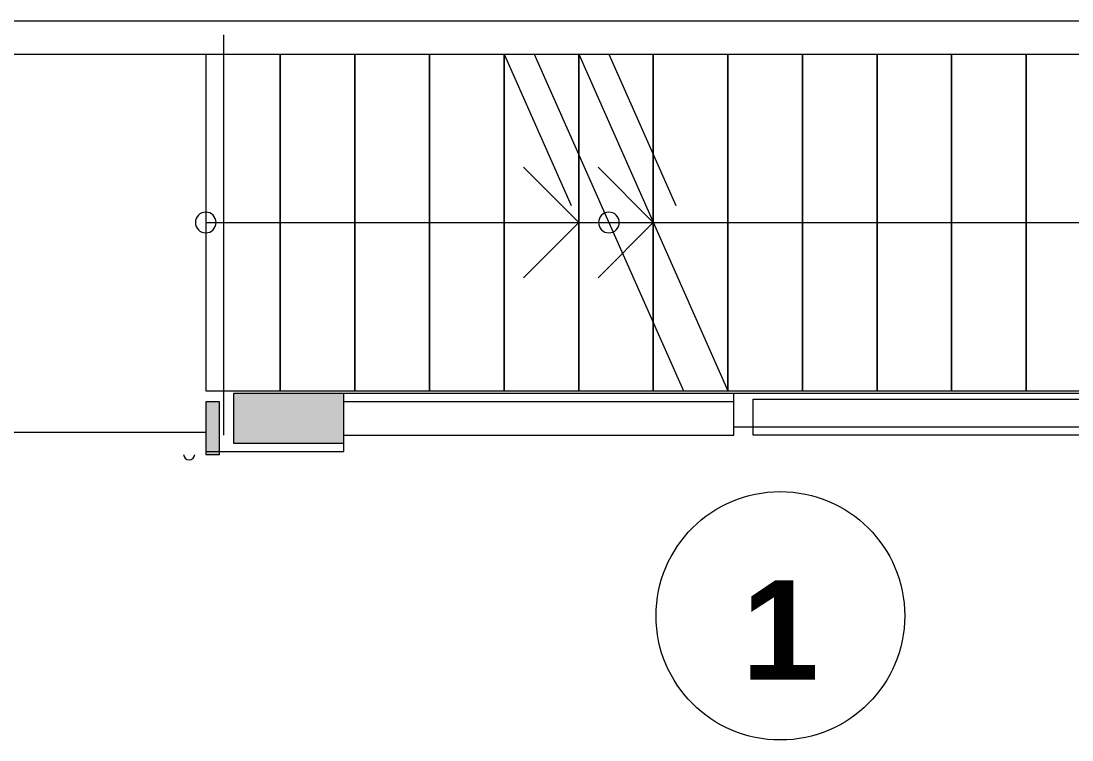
# Model space of a CAD drawing. Header units: metres. Extents: x -3 to 205, y -18 to 45.
# Drawn here: x 173.106 to 176.91, y 16.388 to 18.993 of the extents above; entities that cross this region are included whole.
import ezdxf

# ---------------------------------------------------------------- set-up
doc = ezdxf.new("R2010")
doc.units = ezdxf.units.M
doc.header["$MEASUREMENT"] = 0
doc.set_wipeout_variables(frame=1)
doc.linetypes.add('Grenzlinie', pattern=[0.008, 0.003, -0.005])
doc.linetypes.add('Wipeout_Contour', pattern=[1, 0, -1])
for name, color, linetype in [('140 Brüstung', 7, 'Continuous'), ('150 Stütze', 7, 'Continuous'), ('410 Treppe', 7, 'Continuous'), ('815 Raumbegrenzung', 7, 'Continuous'), ('905 VP Beschriftung Übersicht.Übersicht', 7, 'Continuous')]:
    doc.layers.add(name, color=color, linetype=linetype)
doc.styles.add('ERSTELLTER_STIL_10', font='arial.ttf')

# ---------------------------------------------------------------- blocks, each defined once
blk = doc.blocks.new('Decke_12_1', base_point=(173.7742, 17.6133))
at = {"layer": '140 Brüstung', "linetype": 'Continuous', "lineweight": 0, "true_color": 0x000000}
blk.add_hatch(color=18, dxfattribs=at).paths.add_polyline_path([(173.7742, 17.6133), (173.7742, 17.4233), (173.8242, 17.4233), (173.8242, 17.6133)])
at = {"layer": '140 Brüstung', "color": 255, "linetype": 'Grenzlinie', "lineweight": 0, "ltscale": 200, "flags": 128}
blk.add_lwpolyline([(173.7742, 17.6133), (173.7742, 17.4233), (173.8242, 17.4233), (173.8242, 17.6133)], close=True, dxfattribs=at)
blk = doc.blocks.new('Treppe_1_1', base_point=(166.9792, 39.9833))
at = {"layer": '410 Treppe', "color": 7, "linetype": 'Grenzlinie', "lineweight": 18, "ltscale": 200}
for p, q in [((173.7742, 18.8733), (173.7742, 17.6533)), ((174.8542, 18.8733), (173.7742, 18.8733)), ((174.8542, 18.8733), (175.3942, 17.6533)), ((173.7742, 17.6533), (175.3942, 17.6533))]:
    blk.add_line(p, q, dxfattribs=at)
at = {"layer": '410 Treppe', "color": 7, "linetype": 'Continuous', "lineweight": 18}
for p, q in [((175.1242, 18.8733), (174.9636, 18.8733)), ((174.9636, 18.8733), (175.5036, 17.6533)), ((175.1242, 18.5104), (175.1242, 18.8733)), ((175.3942, 18.8733), (175.1242, 18.8733)), ((175.1242, 18.8733), (175.1242, 18.5104)), ((175.3942, 17.9004), (175.3942, 18.8733)), ((175.6642, 18.8733), (175.3942, 18.8733)), ((175.3942, 18.8733), (175.3942, 17.9004)), ((175.6642, 17.6533), (175.6642, 18.8733)), ((175.9342, 18.8733), (175.6642, 18.8733)), ((175.6642, 18.8733), (175.6642, 17.6533)), ((175.9342, 17.6533), (175.9342, 18.8733)), ((176.2042, 18.8733), (175.9342, 18.8733)), ((175.9342, 18.8733), (175.9342, 17.6533)), ((176.2042, 17.6533), (176.2042, 18.8733)), ((176.4742, 18.8733), (176.2042, 18.8733)), ((176.2042, 18.8733), (176.2042, 17.6533)), ((176.4742, 17.6533), (176.4742, 18.8733)), ((176.7442, 18.8733), (176.4742, 18.8733)), ((176.4742, 18.8733), (176.4742, 17.6533)), ((176.7442, 17.6533), (176.7442, 18.8733)), ((177.0142, 18.8733), (176.7442, 18.8733)), ((176.7442, 18.8733), (176.7442, 17.6533)), ((175.5036, 17.6533), (175.6642, 17.6533)), ((175.6642, 17.6533), (175.9342, 17.6533)), ((175.9342, 17.6533), (176.2042, 17.6533)), ((176.2042, 17.6533), (176.4742, 17.6533)), ((176.4742, 17.6533), (176.7442, 17.6533)), ((176.7442, 17.6533), (177.0142, 17.6533))]:
    blk.add_line(p, q, dxfattribs=at)
at = {"layer": '410 Treppe', "color": 7, "linetype": 'Grenzlinie', "lineweight": 13, "ltscale": 200}
for p, q in [((175.1242, 18.2633), (174.9242, 18.4633)), ((173.7742, 18.2633), (174.0442, 18.2633)), ((174.0442, 18.2633), (175.1242, 18.2633)), ((174.9242, 18.0633), (175.1242, 18.2633))]:
    blk.add_line(p, q, dxfattribs=at)
at = {"layer": '410 Treppe', "color": 7, "linetype": 'Continuous', "lineweight": 13}
blk.add_line((175.2336, 18.2633), (177.5542, 18.2633), dxfattribs=at)
at = {"layer": '410 Treppe', "color": 7, "linetype": 'Continuous', "lineweight": 13, "flags": 128}
blk.add_lwpolyline([(175.2336, 18.2258, 1), (175.2336, 18.3008, 1)], format="xyb", close=True, dxfattribs=at)
blk = doc.blocks.new('Treppe_2_1', base_point=(166.9792, 39.9833))
at = {"layer": '410 Treppe', "color": 7, "linetype": 'Continuous', "lineweight": 18}
for p, q in [((174.0442, 18.8733), (173.7742, 18.8733)), ((173.7742, 18.8733), (173.7742, 17.6533)), ((174.0442, 17.6533), (174.0442, 18.8733)), ((174.3142, 18.8733), (174.0442, 18.8733)), ((174.0442, 18.8733), (174.0442, 17.6533)), ((174.3142, 17.6533), (174.3142, 18.8733)), ((174.5842, 18.8733), (174.3142, 18.8733)), ((174.3142, 18.8733), (174.3142, 17.6533)), ((174.5842, 17.6533), (174.5842, 18.8733)), ((174.8542, 18.8733), (174.5842, 18.8733)), ((174.5842, 18.8733), (174.5842, 17.6533)), ((174.8542, 17.6533), (174.8542, 18.8733)), ((175.1242, 18.8733), (174.8542, 18.8733)), ((174.8542, 18.8733), (174.8542, 17.6533)), ((175.1242, 17.6533), (175.1242, 18.8733)), ((175.1242, 18.8733), (175.1242, 17.6533)), ((175.1242, 18.8733), (175.6642, 17.6533)), ((175.3942, 17.6533), (175.3942, 18.2633)), ((175.3942, 18.2633), (175.3942, 17.6533)), ((173.7742, 17.6533), (174.0442, 17.6533)), ((174.0442, 17.6533), (174.3142, 17.6533)), ((174.3142, 17.6533), (174.5842, 17.6533)), ((174.5842, 17.6533), (174.8542, 17.6533)), ((174.8542, 17.6533), (175.1242, 17.6533)), ((175.1242, 17.6533), (175.3942, 17.6533)), ((175.3942, 17.6533), (175.6642, 17.6533))]:
    blk.add_line(p, q, dxfattribs=at)
at = {"layer": '410 Treppe', "color": 7, "linetype": 'Grenzlinie', "lineweight": 18, "ltscale": 200}
for p, q in [((177.8242, 18.8733), (175.2336, 18.8733)), ((175.2336, 18.8733), (175.7736, 17.6533)), ((175.7736, 17.6533), (177.8242, 17.6533))]:
    blk.add_line(p, q, dxfattribs=at)
at = {"layer": '410 Treppe', "color": 7, "linetype": 'Continuous', "lineweight": 13}
for p, q in [((175.3942, 18.2633), (175.1942, 18.4633)), ((173.7742, 18.2633), (174.0442, 18.2633)), ((174.0442, 18.2633), (175.3942, 18.2633)), ((175.1942, 18.0633), (175.3942, 18.2633))]:
    blk.add_line(p, q, dxfattribs=at)
at = {"layer": '410 Treppe', "color": 7, "linetype": 'Grenzlinie', "lineweight": 13, "ltscale": 200}
blk.add_line((175.5036, 18.2633), (177.5542, 18.2633), dxfattribs=at)
at = {"layer": '410 Treppe', "color": 7, "linetype": 'Continuous', "lineweight": 13, "flags": 128}
blk.add_lwpolyline([(173.7742, 18.2258, 1), (173.7742, 18.3008, 1)], format="xyb", close=True, dxfattribs=at)
blk = doc.blocks.new('Wand_23_1', base_point=(172.4142, 18.9933))
at = {"color": 254, "linetype": 'Wipeout_Contour', "lineweight": 0, "ltscale": 520.909008}
blk.add_wipeout([(172.5342, 18.8733), (172.4142, 18.9933), (172.4142, 18.8733)], dxfattribs=at).dxf.layer = '140 Brüstung'
at = {"color": 254, "linetype": 'Wipeout_Contour', "lineweight": 0, "ltscale": 696.777019}
blk.add_wipeout([(172.5342, 18.8733), (173.7892, 18.8733), (173.7892, 18.9933), (172.5342, 18.9933)], dxfattribs=at).dxf.layer = '140 Brüstung'
at = {"color": 254, "linetype": 'Wipeout_Contour', "lineweight": 0, "ltscale": 520.156477}
blk.add_wipeout([(172.5342, 18.9933), (172.4142, 18.9933), (172.5342, 18.8733)], dxfattribs=at).dxf.layer = '140 Brüstung'
at = {"layer": '140 Brüstung', "color": 7, "linetype": 'Continuous', "lineweight": 18, "flags": 128}
for points in [[(172.4142, 18.9933), (172.4142, 18.8733)], [(173.7892, 18.9933), (172.4142, 18.9933)], [(172.5342, 18.8733), (173.7892, 18.8733)]]:
    blk.add_lwpolyline(points, dxfattribs=at)
blk = doc.blocks.new('Wand_179_1', base_point=(174.2742, 17.5233))
at = {"color": 254, "linetype": 'Wipeout_Contour', "lineweight": 0, "ltscale": 706.706855}
blk.add_wipeout([(174.2742, 17.5233), (177.3242, 17.5233), (177.3242, 17.6433), (174.2742, 17.6433)], dxfattribs=at).dxf.layer = '140 Brüstung'
at = {"layer": '140 Brüstung', "color": 7, "linetype": 'Continuous', "lineweight": 18, "flags": 128}
for points in [[(177.3242, 17.6433), (174.2742, 17.6433)], [(174.2742, 17.5233), (177.3242, 17.5233)]]:
    blk.add_lwpolyline(points, dxfattribs=at)
blk = doc.blocks.new('Wand_180_1', base_point=(174.2742, 17.4933))
at = {"color": 254, "linetype": 'Wipeout_Contour', "lineweight": 0, "ltscale": 703.453226}
blk.add_wipeout([(175.6859, 17.6133), (174.2742, 17.6133), (174.2742, 17.5833), (175.6859, 17.5833)], dxfattribs=at).dxf.layer = '140 Brüstung'
at = {"color": 254, "linetype": 'Wipeout_Contour', "lineweight": 0, "ltscale": 703.417297}
blk.add_wipeout([(174.2742, 17.4933), (175.6859, 17.4933), (175.6859, 17.5233), (174.2742, 17.5233)], dxfattribs=at).dxf.layer = '140 Brüstung'
at = {"layer": '140 Brüstung', "color": 7, "linetype": 'Continuous', "lineweight": 18, "flags": 128}
for points in [[(175.6859, 17.6133), (174.2742, 17.6133)], [(174.2742, 17.4933), (175.6859, 17.4933)]]:
    blk.add_lwpolyline(points, dxfattribs=at)
at = {"color": 254, "linetype": 'Wipeout_Contour', "lineweight": 0, "ltscale": 703.445235}
blk.add_wipeout([(175.6859, 17.5833), (174.2742, 17.5833), (174.2742, 17.5733), (175.6859, 17.5733)], dxfattribs=at).dxf.layer = '140 Brüstung'
at = {"color": 254, "linetype": 'Wipeout_Contour', "lineweight": 0, "ltscale": 703.425274}
blk.add_wipeout([(174.2742, 17.5233), (175.6859, 17.5233), (175.6859, 17.5333), (174.2742, 17.5333)], dxfattribs=at).dxf.layer = '140 Brüstung'
at = {"color": 254, "linetype": 'Wipeout_Contour', "lineweight": 0, "ltscale": 703.435235}
blk.add_wipeout([(174.2742, 17.5333), (175.6859, 17.5333), (175.6859, 17.5733), (174.2742, 17.5733)], dxfattribs=at).dxf.layer = '140 Brüstung'
at = {"layer": '140 Brüstung', "color": 7, "linetype": 'Continuous', "lineweight": 18, "flags": 128}
for points in [[(174.2742, 17.5833), (174.2742, 17.6133)], [(174.2742, 17.5733), (174.2742, 17.5833)], [(175.6859, 17.5833), (175.6859, 17.6133)], [(175.6859, 17.5733), (175.6859, 17.5833)], [(174.2742, 17.5333), (174.2742, 17.5733)], [(175.6859, 17.5333), (175.6859, 17.5733)], [(174.2742, 17.5233), (174.2742, 17.5333)], [(174.2742, 17.4933), (174.2742, 17.5233)], [(175.6859, 17.5233), (175.6859, 17.5333)], [(175.6859, 17.4933), (175.6859, 17.5233)]]:
    blk.add_lwpolyline(points, dxfattribs=at)
blk = doc.blocks.new('Wand_183_1', base_point=(173.7742, 18.9933))
at = {"color": 254, "linetype": 'Wipeout_Contour', "lineweight": 0, "ltscale": 702.691361}
blk.add_wipeout([(175.5142, 18.9933), (173.7742, 18.9933), (173.7742, 18.9633), (175.5142, 18.9633)], dxfattribs=at).dxf.layer = '140 Brüstung'
at = {"color": 254, "linetype": 'Wipeout_Contour', "lineweight": 0, "ltscale": 702.652565}
blk.add_wipeout([(173.7742, 18.8733), (175.5142, 18.8733), (175.5142, 18.9033), (173.7742, 18.9033)], dxfattribs=at).dxf.layer = '140 Brüstung'
at = {"layer": '140 Brüstung', "color": 7, "linetype": 'Continuous', "lineweight": 18, "flags": 128}
for points in [[(175.5142, 18.9933), (173.7742, 18.9933)], [(173.7742, 18.8733), (175.5142, 18.8733)]]:
    blk.add_lwpolyline(points, dxfattribs=at)
at = {"color": 254, "linetype": 'Wipeout_Contour', "lineweight": 0, "ltscale": 702.682734}
blk.add_wipeout([(175.5142, 18.9633), (173.7742, 18.9633), (173.7742, 18.9533), (175.5142, 18.9533)], dxfattribs=at).dxf.layer = '140 Brüstung'
at = {"color": 254, "linetype": 'Wipeout_Contour', "lineweight": 0, "ltscale": 702.66118}
blk.add_wipeout([(173.7742, 18.9033), (175.5142, 18.9033), (175.5142, 18.9133), (173.7742, 18.9133)], dxfattribs=at).dxf.layer = '140 Brüstung'
at = {"color": 254, "linetype": 'Wipeout_Contour', "lineweight": 0, "ltscale": 702.671936}
blk.add_wipeout([(175.5142, 18.9533), (173.7742, 18.9533), (173.7742, 18.9133), (175.5142, 18.9133)], dxfattribs=at).dxf.layer = '140 Brüstung'
blk = doc.blocks.new('Wand_184_1', base_point=(175.5142, 18.9933))
at = {"color": 254, "linetype": 'Wipeout_Contour', "lineweight": 0, "ltscale": 710.744216}
blk.add_wipeout([(177.8242, 18.9933), (175.5142, 18.9933), (175.5142, 18.9633), (177.8242, 18.9633)], dxfattribs=at).dxf.layer = '140 Brüstung'
at = {"color": 254, "linetype": 'Wipeout_Contour', "lineweight": 0, "ltscale": 710.70586}
blk.add_wipeout([(175.5142, 18.8733), (177.8242, 18.8733), (177.8242, 18.9033), (175.5142, 18.9033)], dxfattribs=at).dxf.layer = '140 Brüstung'
at = {"layer": '140 Brüstung', "color": 7, "linetype": 'Continuous', "lineweight": 18, "flags": 128}
for points in [[(177.8242, 18.9933), (175.5142, 18.9933)], [(175.5142, 18.8733), (177.8242, 18.8733)]]:
    blk.add_lwpolyline(points, dxfattribs=at)
at = {"color": 254, "linetype": 'Wipeout_Contour', "lineweight": 0, "ltscale": 710.735686}
blk.add_wipeout([(177.8242, 18.9633), (175.5142, 18.9633), (175.5142, 18.9533), (177.8242, 18.9533)], dxfattribs=at).dxf.layer = '140 Brüstung'
at = {"color": 254, "linetype": 'Wipeout_Contour', "lineweight": 0, "ltscale": 710.714377}
blk.add_wipeout([(175.5142, 18.9033), (177.8242, 18.9033), (177.8242, 18.9133), (175.5142, 18.9133)], dxfattribs=at).dxf.layer = '140 Brüstung'
at = {"color": 254, "linetype": 'Wipeout_Contour', "lineweight": 0, "ltscale": 710.725011}
blk.add_wipeout([(177.8242, 18.9533), (175.5142, 18.9533), (175.5142, 18.9133), (177.8242, 18.9133)], dxfattribs=at).dxf.layer = '140 Brüstung'
at = {"layer": '140 Brüstung', "color": 7, "linetype": 'Continuous', "lineweight": 18, "flags": 128}
for points in [[(177.8242, 18.9933), (177.8242, 18.9633)], [(177.8242, 18.9633), (177.8242, 18.9533)], [(177.8242, 18.9533), (177.8242, 18.9133)], [(177.8242, 18.9133), (177.8242, 18.9033)], [(177.8242, 18.9033), (177.8242, 18.8733)]]:
    blk.add_lwpolyline(points, dxfattribs=at)
blk = doc.blocks.new('Wand_186_1', base_point=(175.6859, 17.5233))
at = {"color": 254, "linetype": 'Wipeout_Contour', "lineweight": 0, "ltscale": 709.534666}
blk.add_wipeout([(177.3242, 17.6433), (175.6859, 17.6433), (175.6859, 17.6133), (177.3242, 17.6133)], dxfattribs=at).dxf.layer = '140 Brüstung'
at = {"color": 254, "linetype": 'Wipeout_Contour', "lineweight": 0, "ltscale": 709.498983}
blk.add_wipeout([(175.6859, 17.5233), (177.3242, 17.5233), (177.3242, 17.5533), (175.6859, 17.5533)], dxfattribs=at).dxf.layer = '140 Brüstung'
at = {"layer": '140 Brüstung', "color": 7, "linetype": 'Continuous', "lineweight": 18, "flags": 128}
for points in [[(177.3242, 17.6433), (175.6859, 17.6433)], [(175.6859, 17.5233), (177.3242, 17.5233)]]:
    blk.add_lwpolyline(points, dxfattribs=at)
at = {"color": 254, "linetype": 'Wipeout_Contour', "lineweight": 0, "ltscale": 709.52673}
blk.add_wipeout([(177.3242, 17.6133), (175.6859, 17.6133), (175.6859, 17.6033), (177.3242, 17.6033)], dxfattribs=at).dxf.layer = '140 Brüstung'
at = {"color": 254, "linetype": 'Wipeout_Contour', "lineweight": 0, "ltscale": 709.506906}
blk.add_wipeout([(175.6859, 17.5533), (177.3242, 17.5533), (177.3242, 17.5633), (175.6859, 17.5633)], dxfattribs=at).dxf.layer = '140 Brüstung'
at = {"color": 254, "linetype": 'Wipeout_Contour', "lineweight": 0, "ltscale": 709.516798}
blk.add_wipeout([(175.6859, 17.5633), (177.3242, 17.5633), (177.3242, 17.6033), (175.6859, 17.6033)], dxfattribs=at).dxf.layer = '140 Brüstung'
at = {"layer": '140 Brüstung', "color": 7, "linetype": 'Continuous', "lineweight": 18, "flags": 128}
for points in [[(175.6859, 17.6133), (175.6859, 17.6433)], [(175.6859, 17.6033), (175.6859, 17.6133)], [(175.6859, 17.5633), (175.6859, 17.6033)], [(175.6859, 17.5533), (175.6859, 17.5633)], [(175.6859, 17.5233), (175.6859, 17.5533)]]:
    blk.add_lwpolyline(points, dxfattribs=at)
blk = doc.blocks.new('Dachfläche_3_1', base_point=(177.3242, 17.6233))
at = {"layer": '140 Brüstung', "color": 7, "linetype": 'Continuous', "lineweight": 18, "flags": 128}
for points in [[(175.7558, 17.6233), (177.3242, 17.6233)], [(175.7558, 17.4933), (175.7558, 17.6233)], [(177.3242, 17.6233), (177.3358, 17.6233)], [(177.3242, 17.6233), (177.3242, 17.4933)], [(177.3358, 17.6233), (177.3358, 17.4933)], [(177.3242, 17.4933), (175.7558, 17.4933)], [(177.3242, 17.4933), (177.3358, 17.4933)]]:
    blk.add_lwpolyline(points, dxfattribs=at)
blk = doc.blocks.new('Stütze_13_1', base_point=(174.0742, 17.5533))
at = {"layer": '150 Stütze', "linetype": 'Continuous', "lineweight": 0, "true_color": 0x000000}
blk.add_hatch(color=18, dxfattribs=at).paths.add_polyline_path([(173.8742, 17.4633), (174.2742, 17.4633), (174.2742, 17.6433), (173.8742, 17.6433)])
at = {"layer": '150 Stütze', "color": 7, "linetype": 'Continuous', "lineweight": 18, "flags": 128}
blk.add_lwpolyline([(173.8742, 17.4633), (174.2742, 17.4633), (174.2742, 17.6433), (173.8742, 17.6433)], close=True, dxfattribs=at)

msp = doc.modelspace()

# ---------------------------------------------------------------- linework, layer by layer
at = {"layer": '410 Treppe', "color": 7, "linetype": 'Continuous', "lineweight": 13}
msp.add_arc((173.7142, 17.4233), 0.02, 180, 0, dxfattribs=at)
at = {"layer": '905 VP Beschriftung Übersicht.Übersicht', "color": 7, "linetype": 'Continuous', "lineweight": 13}
msp.add_circle((175.8542, 16.8385), 0.45, dxfattribs=at)

# ---------------------------------------------------------------- block references
at = {"layer": '140 Brüstung', "color": 255, "linetype": 'Grenzlinie', "lineweight": 0, "ltscale": 200}
msp.add_blockref('Decke_12_1', (173.7742, 17.6133), dxfattribs=at)
at = {"layer": '410 Treppe', "color": 7, "linetype": 'Continuous', "lineweight": 13}
for name in ['Treppe_2_1', 'Treppe_1_1']:
    msp.add_blockref(name, (166.9792, 39.9833), dxfattribs=at)

# ---------------------------------------------------------------- texts
at = {"layer": '905 VP Beschriftung Übersicht.Übersicht', "color": 7, "linetype": 'Continuous', "lineweight": 13, "insert": (175.8542, 16.607), "char_height": 0.360003, "attachment_point": 8, "style": 'ERSTELLTER_STIL_10'}
msp.add_mtext('\\A1;{\\pqc;\\fHelvetica|b1|i0|c0|p0;\\W1.000000;1}', dxfattribs=at)

# ---------------------------------------------------------------- next in the draw order: block references
at = {"layer": '140 Brüstung', "color": 7, "lineweight": 18}
for name, p in [('Wand_23_1', (172.4142, 18.9933)), ('Wand_179_1', (174.2742, 17.5233))]:
    msp.add_blockref(name, p, dxfattribs=at)

# ---------------------------------------------------------------- next in the draw order: block references
for name, p in [('Wand_183_1', (173.7742, 18.9933)), ('Wand_180_1', (174.2742, 17.4933))]:
    msp.add_blockref(name, p, dxfattribs=at)

# ---------------------------------------------------------------- next in the draw order: linework, layer by layer
at = {"layer": '815 Raumbegrenzung', "color": 8, "linetype": 'Continuous', "lineweight": 13}
for points in [[(173.8392, 17.4933), (173.8392, 18.9433)], [(172.4142, 17.5033), (173.7742, 17.5033), (173.7742, 17.4333), (174.2742, 17.4333), (174.2742, 17.6033)]]:
    msp.add_lwpolyline(points, dxfattribs=at)

# ---------------------------------------------------------------- next in the draw order: block references
at = {"layer": '140 Brüstung', "color": 7, "lineweight": 18}
for name, p in [('Wand_184_1', (175.5142, 18.9933)), ('Wand_186_1', (175.6859, 17.5233))]:
    msp.add_blockref(name, p, dxfattribs=at)
at = {"layer": '150 Stütze', "color": 7, "lineweight": 18}
msp.add_blockref('Stütze_13_1', (174.0742, 17.5533), dxfattribs=at)

# ---------------------------------------------------------------- next in the draw order: block references
at = {"layer": '140 Brüstung', "color": 7, "linetype": 'Continuous', "lineweight": 18}
msp.add_blockref('Dachfläche_3_1', (177.3242, 17.6233), dxfattribs=at)

doc.saveas('drawing.dxf')
